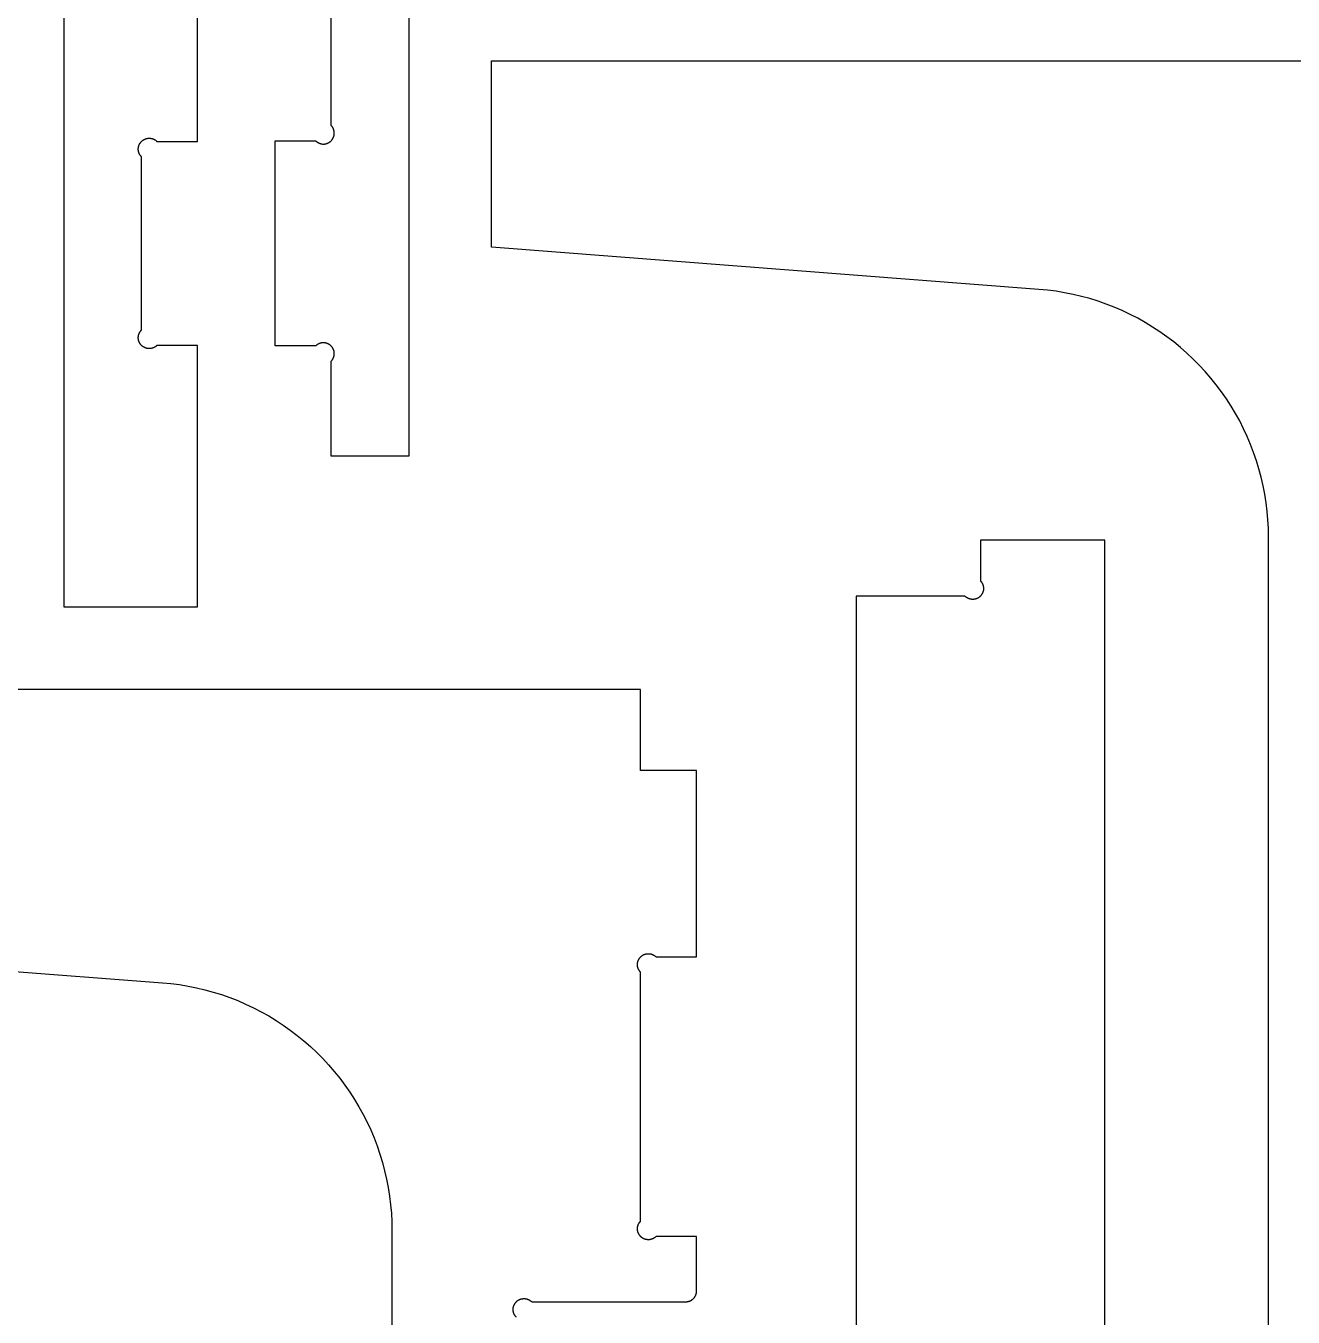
# Model space of a CAD drawing. Header units: millimetres. Extents: x 1594 to 2814, y -1671 to 729.
# Drawn here: x 2020.9 to 2428.6, y -725.2 to -309.6 of the extents above; entities that cross this region are included whole.
import ezdxf

# ---------------------------------------------------------------- set-up
doc = ezdxf.new("R2010")
doc.units = ezdxf.units.MM
doc.header["$MEASUREMENT"] = 0
doc.layers.add('CutOut', color=4, linetype='Continuous', true_color=0x00ffff)

msp = doc.modelspace()

# ---------------------------------------------------------------- linework, layer by layer
at = {"layer": 'CutOut'}
for p, q in [((2033.09, -148.59), (2033.09, -496.59)), ((2144.09, -179.12), (2144.09, -448.07)), ((2076.09, -346.76), (2076.09, -280.42)), ((2119.09, -341.64), (2119.09, -285.54)), ((2170.68, -380.83), (2170.68, -320.83)), ((2170.68, -320.83), (2770.68, -320.83)), ((2119.18, -341.73), (2119.09, -341.64)), ((2119.26, -341.82), (2119.18, -341.73)), ((2119.34, -341.91), (2119.26, -341.82)), ((2119.41, -342.01), (2119.34, -341.91)), ((2119.48, -342.11), (2119.41, -342.01)), ((2119.55, -342.21), (2119.48, -342.11)), ((2119.61, -342.31), (2119.55, -342.21)), ((2119.67, -342.41), (2119.61, -342.31)), ((2119.73, -342.52), (2119.67, -342.41)), ((2119.78, -342.63), (2119.73, -342.52)), ((2119.83, -342.74), (2119.78, -342.63)), ((2119.88, -342.85), (2119.83, -342.74)), ((2119.92, -342.96), (2119.88, -342.85)), ((2119.96, -343.08), (2119.92, -342.96)), ((2119.99, -343.19), (2119.96, -343.08)), ((2120.02, -343.31), (2119.99, -343.19)), ((2120.01, -344.99), (2120.04, -344.87)), ((2120.05, -343.43), (2120.02, -343.31)), ((2120.04, -344.87), (2120.06, -344.75)), ((2120.07, -343.55), (2120.05, -343.43)), ((2120.06, -344.75), (2120.08, -344.63)), ((2120.09, -343.67), (2120.07, -343.55)), ((2120.08, -344.63), (2120.1, -344.51)), ((2120.1, -343.79), (2120.09, -343.67)), ((2120.11, -343.91), (2120.1, -343.79)), ((2120.1, -344.51), (2120.11, -344.39)), ((2120.12, -344.03), (2120.11, -343.91)), ((2120.11, -344.27), (2120.12, -344.15)), ((2120.11, -344.39), (2120.11, -344.27)), ((2120.12, -344.15), (2120.12, -344.03)), ((2057.07, -349.09), (2057.08, -348.97)), ((2057.07, -349.21), (2057.07, -349.09)), ((2057.08, -348.97), (2057.09, -348.85)), ((2057.09, -348.85), (2057.11, -348.73)), ((2057.11, -348.73), (2057.13, -348.61)), ((2057.13, -348.61), (2057.15, -348.49)), ((2057.15, -348.49), (2057.18, -348.37)), ((2057.18, -348.37), (2057.21, -348.26)), ((2057.21, -348.26), (2057.24, -348.14)), ((2057.24, -348.14), (2057.28, -348.03)), ((2057.28, -348.03), (2057.33, -347.91)), ((2057.33, -347.91), (2057.38, -347.8)), ((2057.38, -347.8), (2057.43, -347.69)), ((2057.43, -347.69), (2057.48, -347.59)), ((2057.48, -347.59), (2057.54, -347.48)), ((2057.54, -347.48), (2057.6, -347.38)), ((2057.6, -347.38), (2057.67, -347.28)), ((2057.67, -347.28), (2057.74, -347.18)), ((2057.74, -347.18), (2057.81, -347.08)), ((2057.81, -347.08), (2057.89, -346.99)), ((2057.89, -346.99), (2057.97, -346.9)), ((2057.97, -346.9), (2058.05, -346.81)), ((2058.05, -346.81), (2058.14, -346.72)), ((2058.14, -346.72), (2058.22, -346.64)), ((2058.22, -346.64), (2058.32, -346.56)), ((2058.32, -346.56), (2058.41, -346.48)), ((2058.41, -346.48), (2058.51, -346.41)), ((2058.51, -346.41), (2058.6, -346.34)), ((2058.6, -346.34), (2058.71, -346.28)), ((2058.71, -346.28), (2058.81, -346.21)), ((2058.81, -346.21), (2058.91, -346.15)), ((2058.91, -346.15), (2059.02, -346.1)), ((2059.02, -346.1), (2059.13, -346.05)), ((2059.13, -346.05), (2059.24, -346)), ((2059.24, -346), (2059.36, -345.96)), ((2059.36, -345.96), (2059.47, -345.92)), ((2059.47, -345.92), (2059.58, -345.88)), ((2059.58, -345.88), (2059.7, -345.85)), ((2059.7, -345.85), (2059.82, -345.82)), ((2059.82, -345.82), (2059.94, -345.8)), ((2059.94, -345.8), (2060.06, -345.78)), ((2060.06, -345.78), (2060.18, -345.76)), ((2060.18, -345.76), (2060.3, -345.75)), ((2060.3, -345.75), (2060.42, -345.74)), ((2060.42, -345.74), (2060.54, -345.74)), ((2060.54, -345.74), (2060.66, -345.74)), ((2060.66, -345.74), (2060.78, -345.74)), ((2060.78, -345.74), (2060.9, -345.75)), ((2060.9, -345.75), (2061.02, -345.77)), ((2061.02, -345.77), (2061.14, -345.79)), ((2061.14, -345.79), (2061.26, -345.81)), ((2061.26, -345.81), (2061.38, -345.83)), ((2061.38, -345.83), (2061.49, -345.86)), ((2061.49, -345.86), (2061.61, -345.9)), ((2061.61, -345.9), (2061.72, -345.93)), ((2061.72, -345.93), (2061.84, -345.98)), ((2061.84, -345.98), (2061.95, -346.02)), ((2061.95, -346.02), (2062.06, -346.07)), ((2062.06, -346.07), (2062.17, -346.13)), ((2062.17, -346.13), (2062.27, -346.18)), ((2062.27, -346.18), (2062.38, -346.24)), ((2062.38, -346.24), (2062.48, -346.31)), ((2062.48, -346.31), (2062.58, -346.38)), ((2062.58, -346.38), (2062.68, -346.45)), ((2062.68, -346.45), (2062.77, -346.52)), ((2062.77, -346.52), (2062.87, -346.6)), ((2062.87, -346.6), (2062.96, -346.68)), ((2062.96, -346.68), (2063.04, -346.76)), ((2063.04, -346.76), (2076.09, -346.76)), ((2101.09, -412.59), (2101.09, -346.59)), ((2101.09, -346.59), (2114.14, -346.59)), ((2114.14, -346.59), (2114.23, -346.68)), ((2114.23, -346.68), (2114.32, -346.76)), ((2114.32, -346.76), (2114.41, -346.84)), ((2114.41, -346.84), (2114.51, -346.91)), ((2114.51, -346.91), (2114.61, -346.98)), ((2114.61, -346.98), (2114.71, -347.05)), ((2114.71, -347.05), (2114.81, -347.11)), ((2114.81, -347.11), (2114.91, -347.17)), ((2114.91, -347.17), (2115.02, -347.23)), ((2115.02, -347.23), (2115.13, -347.29)), ((2115.13, -347.29), (2115.24, -347.33)), ((2115.24, -347.33), (2115.35, -347.38)), ((2115.35, -347.38), (2115.46, -347.42)), ((2115.46, -347.42), (2115.58, -347.46)), ((2115.58, -347.46), (2115.69, -347.49)), ((2115.69, -347.49), (2115.81, -347.52)), ((2115.81, -347.52), (2115.93, -347.55)), ((2115.93, -347.55), (2116.05, -347.57)), ((2116.05, -347.57), (2116.17, -347.59)), ((2116.17, -347.59), (2116.29, -347.6)), ((2116.29, -347.6), (2116.41, -347.61)), ((2116.41, -347.61), (2116.53, -347.62)), ((2116.53, -347.62), (2116.65, -347.62)), ((2116.65, -347.62), (2116.77, -347.62)), ((2116.77, -347.62), (2116.89, -347.61)), ((2116.89, -347.61), (2117.01, -347.6)), ((2117.01, -347.6), (2117.13, -347.58)), ((2117.13, -347.58), (2117.25, -347.56)), ((2117.25, -347.56), (2117.37, -347.54)), ((2117.37, -347.54), (2117.49, -347.51)), ((2117.49, -347.51), (2117.6, -347.48)), ((2117.6, -347.48), (2117.72, -347.44)), ((2117.72, -347.44), (2117.83, -347.4)), ((2117.83, -347.4), (2117.94, -347.36)), ((2117.94, -347.36), (2118.05, -347.31)), ((2118.05, -347.31), (2118.16, -347.26)), ((2118.16, -347.26), (2118.27, -347.2)), ((2118.27, -347.2), (2118.38, -347.14)), ((2118.38, -347.14), (2118.48, -347.08)), ((2118.48, -347.08), (2118.58, -347.02)), ((2118.58, -347.02), (2118.68, -346.95)), ((2118.68, -346.95), (2118.78, -346.87)), ((2118.78, -346.87), (2118.87, -346.8)), ((2118.87, -346.8), (2118.96, -346.72)), ((2118.96, -346.72), (2119.05, -346.64)), ((2119.05, -346.64), (2119.14, -346.55)), ((2119.14, -346.55), (2119.22, -346.46)), ((2119.22, -346.46), (2119.3, -346.37)), ((2119.3, -346.37), (2119.37, -346.28)), ((2119.37, -346.28), (2119.45, -346.18)), ((2119.45, -346.18), (2119.52, -346.08)), ((2119.52, -346.08), (2119.58, -345.98)), ((2119.58, -345.98), (2119.64, -345.88)), ((2119.64, -345.88), (2119.7, -345.77)), ((2119.7, -345.77), (2119.76, -345.66)), ((2119.76, -345.66), (2119.81, -345.56)), ((2119.81, -345.56), (2119.86, -345.44)), ((2119.86, -345.44), (2119.9, -345.33)), ((2119.9, -345.33), (2119.94, -345.22)), ((2119.94, -345.22), (2119.98, -345.1)), ((2119.98, -345.1), (2120.01, -344.99)), ((2057.07, -349.33), (2057.07, -349.21)), ((2057.07, -349.45), (2057.07, -349.33)), ((2057.08, -349.57), (2057.07, -349.45)), ((2057.1, -349.69), (2057.08, -349.57)), ((2057.11, -349.81), (2057.1, -349.69)), ((2057.14, -349.93), (2057.11, -349.81)), ((2057.16, -350.05), (2057.14, -349.93)), ((2057.19, -350.16), (2057.16, -350.05)), ((2057.23, -350.28), (2057.19, -350.16)), ((2057.26, -350.39), (2057.23, -350.28)), ((2057.31, -350.51), (2057.26, -350.39)), ((2057.35, -350.62), (2057.31, -350.51)), ((2057.4, -350.73), (2057.35, -350.62)), ((2057.45, -350.84), (2057.4, -350.73)), ((2057.51, -350.94), (2057.45, -350.84)), ((2057.57, -351.05), (2057.51, -350.94)), ((2057.64, -351.15), (2057.57, -351.05)), ((2057.7, -351.25), (2057.64, -351.15)), ((2057.78, -351.35), (2057.7, -351.25)), ((2057.85, -351.44), (2057.78, -351.35)), ((2057.93, -351.54), (2057.85, -351.44)), ((2058.01, -351.63), (2057.93, -351.54)), ((2058.09, -351.71), (2058.01, -351.63)), ((2058.09, -407.47), (2058.09, -351.71)), ((2346.82, -394.38), (2170.68, -380.83)), ((2349.58, -394.64), (2346.82, -394.38)), ((2352.34, -394.99), (2349.58, -394.64)), ((2355.08, -395.45), (2352.34, -394.99)), ((2357.81, -396), (2355.08, -395.45)), ((2360.51, -396.64), (2357.81, -396)), ((2363.19, -397.37), (2360.51, -396.64)), ((2365.84, -398.2), (2363.19, -397.37)), ((2368.47, -399.12), (2365.84, -398.2)), ((2371.06, -400.13), (2368.47, -399.12)), ((2373.61, -401.23), (2371.06, -400.13)), ((2376.12, -402.42), (2373.61, -401.23)), ((2378.59, -403.69), (2376.12, -402.42)), ((2381.02, -405.05), (2378.59, -403.69)), ((2383.39, -406.5), (2381.02, -405.05)), ((2385.71, -408.02), (2383.39, -406.5)), ((2057.07, -409.74), (2057.08, -409.62)), ((2057.07, -409.86), (2057.07, -409.74)), ((2057.07, -409.98), (2057.07, -409.86)), ((2057.07, -410.1), (2057.07, -409.98)), ((2057.08, -410.22), (2057.07, -410.1)), ((2057.08, -409.62), (2057.1, -409.5)), ((2057.09, -410.34), (2057.08, -410.22)), ((2057.11, -410.46), (2057.09, -410.34)), ((2057.1, -409.5), (2057.11, -409.38)), ((2057.11, -409.38), (2057.14, -409.26)), ((2057.13, -410.58), (2057.11, -410.46)), ((2057.15, -410.7), (2057.13, -410.58)), ((2057.14, -409.26), (2057.16, -409.14)), ((2057.18, -410.82), (2057.15, -410.7)), ((2057.16, -409.14), (2057.19, -409.02)), ((2057.21, -410.93), (2057.18, -410.82)), ((2057.19, -409.02), (2057.23, -408.91)), ((2057.24, -411.05), (2057.21, -410.93)), ((2057.23, -408.91), (2057.26, -408.79)), ((2057.28, -411.16), (2057.24, -411.05)), ((2057.26, -408.79), (2057.31, -408.68)), ((2057.33, -411.27), (2057.28, -411.16)), ((2057.31, -408.68), (2057.35, -408.57)), ((2057.38, -411.39), (2057.33, -411.27)), ((2057.35, -408.57), (2057.4, -408.46)), ((2057.43, -411.49), (2057.38, -411.39)), ((2057.4, -408.46), (2057.45, -408.35)), ((2057.45, -408.35), (2057.51, -408.24)), ((2057.51, -408.24), (2057.57, -408.14)), ((2057.57, -408.14), (2057.64, -408.04)), ((2057.64, -408.04), (2057.7, -407.94)), ((2057.7, -407.94), (2057.78, -407.84)), ((2057.78, -407.84), (2057.85, -407.74)), ((2057.85, -407.74), (2057.93, -407.65)), ((2057.93, -407.65), (2058.01, -407.56)), ((2058.01, -407.56), (2058.09, -407.47)), ((2387.98, -409.63), (2385.71, -408.02)), ((2390.2, -411.31), (2387.98, -409.63)), ((2392.35, -413.07), (2390.2, -411.31)), ((2057.48, -411.6), (2057.43, -411.49)), ((2057.54, -411.71), (2057.48, -411.6)), ((2057.6, -411.81), (2057.54, -411.71)), ((2057.67, -411.91), (2057.6, -411.81)), ((2057.74, -412.01), (2057.67, -411.91)), ((2057.81, -412.11), (2057.74, -412.01)), ((2057.89, -412.2), (2057.81, -412.11)), ((2057.97, -412.29), (2057.89, -412.2)), ((2058.05, -412.38), (2057.97, -412.29)), ((2058.14, -412.47), (2058.05, -412.38)), ((2058.22, -412.55), (2058.14, -412.47)), ((2058.32, -412.63), (2058.22, -412.55)), ((2058.41, -412.7), (2058.32, -412.63)), ((2058.51, -412.78), (2058.41, -412.7)), ((2058.6, -412.85), (2058.51, -412.78)), ((2058.71, -412.91), (2058.6, -412.85)), ((2058.81, -412.97), (2058.71, -412.91)), ((2058.91, -413.03), (2058.81, -412.97)), ((2059.02, -413.09), (2058.91, -413.03)), ((2059.13, -413.14), (2059.02, -413.09)), ((2059.24, -413.19), (2059.13, -413.14)), ((2059.36, -413.23), (2059.24, -413.19)), ((2059.47, -413.27), (2059.36, -413.23)), ((2059.58, -413.31), (2059.47, -413.27)), ((2059.7, -413.34), (2059.58, -413.31)), ((2059.82, -413.37), (2059.7, -413.34)), ((2059.94, -413.39), (2059.82, -413.37)), ((2060.06, -413.41), (2059.94, -413.39)), ((2060.18, -413.43), (2060.06, -413.41)), ((2060.3, -413.44), (2060.18, -413.43)), ((2060.42, -413.45), (2060.3, -413.44)), ((2060.54, -413.45), (2060.42, -413.45)), ((2060.66, -413.45), (2060.54, -413.45)), ((2060.78, -413.44), (2060.66, -413.45)), ((2060.9, -413.43), (2060.78, -413.44)), ((2061.02, -413.42), (2060.9, -413.43)), ((2061.14, -413.4), (2061.02, -413.42)), ((2061.26, -413.38), (2061.14, -413.4)), ((2061.38, -413.35), (2061.26, -413.38)), ((2061.49, -413.32), (2061.38, -413.35)), ((2061.61, -413.29), (2061.49, -413.32)), ((2061.72, -413.25), (2061.61, -413.29)), ((2061.84, -413.21), (2061.72, -413.25)), ((2061.95, -413.16), (2061.84, -413.21)), ((2062.06, -413.12), (2061.95, -413.16)), ((2062.17, -413.06), (2062.06, -413.12)), ((2062.27, -413), (2062.17, -413.06)), ((2062.38, -412.94), (2062.27, -413)), ((2062.48, -412.88), (2062.38, -412.94)), ((2062.58, -412.81), (2062.48, -412.88)), ((2062.68, -412.74), (2062.58, -412.81)), ((2062.77, -412.67), (2062.68, -412.74)), ((2062.87, -412.59), (2062.77, -412.67)), ((2062.96, -412.51), (2062.87, -412.59)), ((2063.04, -412.42), (2062.96, -412.51)), ((2076.09, -412.42), (2063.04, -412.42)), ((2076.09, -478.59), (2076.09, -412.42)), ((2114.14, -412.59), (2101.09, -412.59)), ((2114.23, -412.51), (2114.14, -412.59)), ((2114.32, -412.43), (2114.23, -412.51)), ((2114.41, -412.35), (2114.32, -412.43)), ((2114.51, -412.28), (2114.41, -412.35)), ((2114.61, -412.21), (2114.51, -412.28)), ((2114.71, -412.14), (2114.61, -412.21)), ((2114.81, -412.07), (2114.71, -412.14)), ((2114.91, -412.01), (2114.81, -412.07)), ((2115.02, -411.96), (2114.91, -412.01)), ((2115.13, -411.9), (2115.02, -411.96)), ((2115.24, -411.85), (2115.13, -411.9)), ((2115.35, -411.81), (2115.24, -411.85)), ((2115.46, -411.76), (2115.35, -411.81)), ((2115.58, -411.73), (2115.46, -411.76)), ((2115.69, -411.69), (2115.58, -411.73)), ((2115.81, -411.66), (2115.69, -411.69)), ((2115.93, -411.64), (2115.81, -411.66)), ((2116.05, -411.62), (2115.93, -411.64)), ((2116.17, -411.6), (2116.05, -411.62)), ((2116.29, -411.58), (2116.17, -411.6)), ((2116.41, -411.57), (2116.29, -411.58)), ((2116.53, -411.57), (2116.41, -411.57)), ((2116.65, -411.57), (2116.53, -411.57)), ((2116.77, -411.57), (2116.65, -411.57)), ((2116.89, -411.58), (2116.77, -411.57)), ((2117.01, -411.59), (2116.89, -411.58)), ((2117.13, -411.61), (2117.01, -411.59)), ((2117.25, -411.63), (2117.13, -411.61)), ((2117.37, -411.65), (2117.25, -411.63)), ((2117.49, -411.68), (2117.37, -411.65)), ((2117.6, -411.71), (2117.49, -411.68)), ((2117.72, -411.75), (2117.6, -411.71)), ((2117.83, -411.79), (2117.72, -411.75)), ((2117.94, -411.83), (2117.83, -411.79)), ((2118.05, -411.88), (2117.94, -411.83)), ((2118.16, -411.93), (2118.05, -411.88)), ((2118.27, -411.98), (2118.16, -411.93)), ((2118.38, -412.04), (2118.27, -411.98)), ((2118.48, -412.11), (2118.38, -412.04)), ((2118.58, -412.17), (2118.48, -412.11)), ((2118.68, -412.24), (2118.58, -412.17)), ((2118.78, -412.31), (2118.68, -412.24)), ((2118.87, -412.39), (2118.78, -412.31)), ((2118.96, -412.47), (2118.87, -412.39)), ((2119.05, -412.55), (2118.96, -412.47)), ((2119.14, -412.64), (2119.05, -412.55)), ((2119.22, -412.73), (2119.14, -412.64)), ((2119.3, -412.82), (2119.22, -412.73)), ((2119.37, -412.91), (2119.3, -412.82)), ((2119.45, -413.01), (2119.37, -412.91)), ((2119.52, -413.11), (2119.45, -413.01)), ((2119.58, -413.21), (2119.52, -413.11)), ((2119.64, -413.31), (2119.58, -413.21)), ((2119.7, -413.42), (2119.64, -413.31)), ((2119.76, -413.52), (2119.7, -413.42)), ((2119.81, -413.63), (2119.76, -413.52)), ((2119.86, -413.74), (2119.81, -413.63)), ((2119.9, -413.86), (2119.86, -413.74)), ((2119.94, -413.97), (2119.9, -413.86)), ((2119.98, -414.09), (2119.94, -413.97)), ((2120.01, -414.2), (2119.98, -414.09)), ((2120.04, -414.32), (2120.01, -414.2)), ((2120.06, -414.44), (2120.04, -414.32)), ((2120.08, -414.56), (2120.06, -414.44)), ((2120.07, -415.64), (2120.09, -415.52)), ((2120.1, -414.68), (2120.08, -414.56)), ((2120.09, -415.52), (2120.1, -415.4)), ((2120.11, -414.8), (2120.1, -414.68)), ((2120.1, -415.4), (2120.11, -415.28)), ((2120.11, -414.92), (2120.11, -414.8)), ((2120.12, -415.04), (2120.11, -414.92)), ((2120.11, -415.28), (2120.12, -415.16)), ((2120.12, -415.16), (2120.12, -415.04)), ((2394.44, -414.9), (2392.35, -413.07)), ((2396.47, -416.8), (2394.44, -414.9)), ((2119.09, -417.54), (2119.18, -417.46)), ((2119.09, -448.07), (2119.09, -417.54)), ((2119.18, -417.46), (2119.26, -417.37)), ((2119.26, -417.37), (2119.34, -417.27)), ((2119.34, -417.27), (2119.41, -417.18)), ((2119.41, -417.18), (2119.48, -417.08)), ((2119.48, -417.08), (2119.55, -416.98)), ((2119.55, -416.98), (2119.61, -416.88)), ((2119.61, -416.88), (2119.67, -416.77)), ((2119.67, -416.77), (2119.73, -416.67)), ((2119.73, -416.67), (2119.78, -416.56)), ((2119.78, -416.56), (2119.83, -416.45)), ((2119.83, -416.45), (2119.88, -416.34)), ((2119.88, -416.34), (2119.92, -416.22)), ((2119.92, -416.22), (2119.96, -416.11)), ((2119.96, -416.11), (2119.99, -415.99)), ((2119.99, -415.99), (2120.02, -415.88)), ((2120.02, -415.88), (2120.05, -415.76)), ((2120.05, -415.76), (2120.07, -415.64)), ((2398.42, -418.77), (2396.47, -416.8)), ((2400.31, -420.81), (2398.42, -418.77)), ((2402.13, -422.92), (2400.31, -420.81)), ((2403.87, -425.08), (2402.13, -422.92)), ((2405.54, -427.31), (2403.87, -425.08)), ((2407.13, -429.59), (2405.54, -427.31)), ((2408.63, -431.92), (2407.13, -429.59)), ((2410.06, -434.31), (2408.63, -431.92)), ((2411.4, -436.74), (2410.06, -434.31)), ((2412.66, -439.22), (2411.4, -436.74)), ((2413.83, -441.74), (2412.66, -439.22)), ((2414.91, -444.3), (2413.83, -441.74)), ((2415.9, -446.9), (2414.91, -444.3)), ((2144.09, -448.07), (2119.09, -448.07)), ((2416.8, -449.53), (2415.9, -446.9)), ((2417.61, -452.19), (2416.8, -449.53)), ((2418.32, -454.87), (2417.61, -452.19)), ((2418.95, -457.58), (2418.32, -454.87)), ((2419.48, -460.31), (2418.95, -457.58)), ((2419.91, -463.06), (2419.48, -460.31)), ((2420.25, -465.82), (2419.91, -463.06)), ((2420.49, -468.59), (2420.25, -465.82)), ((2420.63, -471.36), (2420.49, -468.59)), ((2420.68, -474.14), (2420.63, -471.36)), ((2367.97, -475.12), (2327.97, -475.12)), ((2327.97, -475.12), (2327.97, -488.17)), ((2367.97, -493.12), (2367.97, -475.12)), ((2420.68, -639.33), (2420.68, -474.14)), ((2076.09, -496.59), (2076.09, -478.59)), ((2327.97, -488.17), (2328.05, -488.26)), ((2328.05, -488.26), (2328.14, -488.35)), ((2328.14, -488.35), (2328.21, -488.44)), ((2328.21, -488.44), (2328.29, -488.54)), ((2328.29, -488.54), (2328.36, -488.64)), ((2328.36, -488.64), (2328.43, -488.74)), ((2328.43, -488.74), (2328.49, -488.84)), ((2328.49, -488.84), (2328.55, -488.94)), ((2328.55, -488.94), (2328.61, -489.05)), ((2328.61, -489.05), (2328.66, -489.16)), ((2328.66, -489.16), (2328.71, -489.27)), ((2328.71, -489.27), (2328.76, -489.38)), ((2328.76, -489.38), (2328.8, -489.49)), ((2328.8, -489.49), (2328.84, -489.61)), ((2328.84, -489.61), (2328.87, -489.72)), ((2328.87, -489.72), (2328.9, -489.84)), ((2328.9, -489.84), (2328.93, -489.96)), ((2328.93, -489.96), (2328.95, -490.08)), ((2328.95, -490.08), (2328.97, -490.2)), ((2328.97, -490.2), (2328.98, -490.32)), ((2328.98, -490.32), (2328.99, -490.44)), ((2323.02, -493.12), (2287.97, -493.12)), ((2287.97, -493.12), (2287.97, -789.62)), ((2323.11, -493.21), (2323.02, -493.12)), ((2323.2, -493.29), (2323.11, -493.21)), ((2323.29, -493.37), (2323.2, -493.29)), ((2323.39, -493.44), (2323.29, -493.37)), ((2323.48, -493.51), (2323.39, -493.44)), ((2323.58, -493.58), (2323.48, -493.51)), ((2323.69, -493.64), (2323.58, -493.58)), ((2323.79, -493.7), (2323.69, -493.64)), ((2323.9, -493.76), (2323.79, -493.7)), ((2324, -493.82), (2323.9, -493.76)), ((2324.11, -493.86), (2324, -493.82)), ((2324.23, -493.91), (2324.11, -493.86)), ((2324.34, -493.95), (2324.23, -493.91)), ((2324.45, -493.99), (2324.34, -493.95)), ((2324.57, -494.02), (2324.45, -493.99)), ((2324.69, -494.05), (2324.57, -494.02)), ((2324.81, -494.08), (2324.69, -494.05)), ((2324.92, -494.1), (2324.81, -494.08)), ((2325.04, -494.12), (2324.92, -494.1)), ((2325.16, -494.13), (2325.04, -494.12)), ((2325.28, -494.14), (2325.16, -494.13)), ((2325.41, -494.15), (2325.28, -494.14)), ((2325.53, -494.15), (2325.41, -494.15)), ((2325.65, -494.15), (2325.53, -494.15)), ((2325.77, -494.14), (2325.65, -494.15)), ((2325.89, -494.13), (2325.77, -494.14)), ((2326.01, -494.11), (2325.89, -494.13)), ((2326.13, -494.09), (2326.01, -494.11)), ((2326.25, -494.07), (2326.13, -494.09)), ((2326.36, -494.04), (2326.25, -494.07)), ((2326.48, -494.01), (2326.36, -494.04)), ((2326.59, -493.97), (2326.48, -494.01)), ((2326.71, -493.93), (2326.59, -493.97)), ((2326.82, -493.89), (2326.71, -493.93)), ((2326.93, -493.84), (2326.82, -493.89)), ((2327.04, -493.79), (2326.93, -493.84)), ((2327.15, -493.73), (2327.04, -493.79)), ((2327.25, -493.68), (2327.15, -493.73)), ((2327.36, -493.61), (2327.25, -493.68)), ((2327.46, -493.55), (2327.36, -493.61)), ((2327.56, -493.48), (2327.46, -493.55)), ((2327.65, -493.4), (2327.56, -493.48)), ((2327.75, -493.33), (2327.65, -493.4)), ((2327.84, -493.25), (2327.75, -493.33)), ((2327.93, -493.17), (2327.84, -493.25)), ((2328.01, -493.08), (2327.93, -493.17)), ((2328.1, -492.99), (2328.01, -493.08)), ((2328.17, -492.9), (2328.1, -492.99)), ((2328.25, -492.81), (2328.17, -492.9)), ((2328.32, -492.71), (2328.25, -492.81)), ((2328.39, -492.61), (2328.32, -492.71)), ((2328.46, -492.51), (2328.39, -492.61)), ((2328.52, -492.41), (2328.46, -492.51)), ((2328.58, -492.3), (2328.52, -492.41)), ((2328.64, -492.19), (2328.58, -492.3)), ((2328.69, -492.09), (2328.64, -492.19)), ((2328.74, -491.97), (2328.69, -492.09)), ((2328.78, -491.86), (2328.74, -491.97)), ((2328.82, -491.75), (2328.78, -491.86)), ((2328.85, -491.63), (2328.82, -491.75)), ((2328.89, -491.52), (2328.85, -491.63)), ((2328.91, -491.4), (2328.89, -491.52)), ((2328.94, -491.28), (2328.91, -491.4)), ((2328.96, -491.16), (2328.94, -491.28)), ((2328.97, -491.04), (2328.96, -491.16)), ((2328.99, -490.92), (2328.97, -491.04)), ((2328.99, -490.44), (2328.99, -490.56)), ((2328.99, -490.56), (2329, -490.68)), ((2329, -490.68), (2328.99, -490.8)), ((2328.99, -490.8), (2328.99, -490.92)), ((2367.97, -789.62), (2367.97, -493.12)), ((2033.09, -496.59), (2076.09, -496.59)), ((2218.68, -523.2), (1970.18, -523.2)), ((2218.68, -549.2), (2218.68, -523.2)), ((2236.68, -549.2), (2218.68, -549.2)), ((2236.68, -609.2), (2236.68, -549.2)), ((1948.68, -608.59), (2064.82, -617.52)), ((2217.74, -610.93), (2217.76, -610.81)), ((2217.76, -610.81), (2217.8, -610.69)), ((2217.8, -610.69), (2217.83, -610.58)), ((2217.83, -610.58), (2217.87, -610.46)), ((2217.87, -610.46), (2217.91, -610.35)), ((2217.91, -610.35), (2217.96, -610.24)), ((2217.96, -610.24), (2218.01, -610.13)), ((2218.01, -610.13), (2218.07, -610.02)), ((2218.07, -610.02), (2218.13, -609.92)), ((2218.13, -609.92), (2218.19, -609.81)), ((2218.19, -609.81), (2218.26, -609.71)), ((2218.26, -609.71), (2218.33, -609.61)), ((2218.33, -609.61), (2218.4, -609.52)), ((2218.4, -609.52), (2218.48, -609.42)), ((2218.48, -609.42), (2218.55, -609.33)), ((2218.55, -609.33), (2218.64, -609.24)), ((2218.64, -609.24), (2218.72, -609.16)), ((2218.72, -609.16), (2218.81, -609.08)), ((2218.81, -609.08), (2218.9, -609)), ((2218.9, -609), (2219, -608.92)), ((2219, -608.92), (2219.09, -608.85)), ((2219.09, -608.85), (2219.19, -608.78)), ((2219.19, -608.78), (2219.29, -608.71)), ((2219.29, -608.71), (2219.4, -608.65)), ((2219.4, -608.65), (2219.5, -608.59)), ((2219.5, -608.59), (2219.61, -608.54)), ((2219.61, -608.54), (2219.72, -608.48)), ((2219.72, -608.48), (2219.83, -608.44)), ((2219.83, -608.44), (2219.94, -608.39)), ((2219.94, -608.39), (2220.06, -608.35)), ((2220.06, -608.35), (2220.17, -608.32)), ((2220.17, -608.32), (2220.29, -608.29)), ((2220.29, -608.29), (2220.4, -608.26)), ((2220.4, -608.26), (2220.52, -608.23)), ((2220.52, -608.23), (2220.64, -608.21)), ((2220.64, -608.21), (2220.76, -608.2)), ((2220.76, -608.2), (2220.88, -608.19)), ((2220.88, -608.19), (2221, -608.18)), ((2221, -608.18), (2221.12, -608.18)), ((2221.12, -608.18), (2221.24, -608.18)), ((2221.24, -608.18), (2221.37, -608.18)), ((2221.37, -608.18), (2221.49, -608.19)), ((2221.49, -608.19), (2221.61, -608.21)), ((2221.61, -608.21), (2221.73, -608.22)), ((2221.73, -608.22), (2221.84, -608.24)), ((2221.84, -608.24), (2221.96, -608.27)), ((2221.96, -608.27), (2222.08, -608.3)), ((2222.08, -608.3), (2222.2, -608.33)), ((2222.2, -608.33), (2222.31, -608.37)), ((2222.31, -608.37), (2222.42, -608.41)), ((2222.42, -608.41), (2222.54, -608.46)), ((2222.54, -608.46), (2222.65, -608.51)), ((2222.65, -608.51), (2222.75, -608.56)), ((2222.75, -608.56), (2222.86, -608.62)), ((2222.86, -608.62), (2222.96, -608.68)), ((2222.96, -608.68), (2223.07, -608.75)), ((2223.07, -608.75), (2223.17, -608.81)), ((2223.17, -608.81), (2223.26, -608.88)), ((2223.26, -608.88), (2223.36, -608.96)), ((2223.36, -608.96), (2223.45, -609.04)), ((2223.45, -609.04), (2223.54, -609.12)), ((2223.54, -609.12), (2223.63, -609.2)), ((2223.63, -609.2), (2236.68, -609.2)), ((2217.65, -611.65), (2217.66, -611.52)), ((2217.66, -611.77), (2217.65, -611.65)), ((2217.66, -611.4), (2217.68, -611.28)), ((2217.66, -611.52), (2217.66, -611.4)), ((2217.66, -611.89), (2217.66, -611.77)), ((2217.67, -612.01), (2217.66, -611.89)), ((2217.68, -612.13), (2217.67, -612.01)), ((2217.68, -611.28), (2217.69, -611.16)), ((2217.7, -612.25), (2217.68, -612.13)), ((2217.69, -611.16), (2217.71, -611.05)), ((2217.72, -612.37), (2217.7, -612.25)), ((2217.71, -611.05), (2217.74, -610.93)), ((2217.75, -612.48), (2217.72, -612.37)), ((2217.78, -612.6), (2217.75, -612.48)), ((2217.81, -612.72), (2217.78, -612.6)), ((2217.85, -612.83), (2217.81, -612.72)), ((2217.89, -612.95), (2217.85, -612.83)), ((2217.94, -613.06), (2217.89, -612.95)), ((2217.99, -613.17), (2217.94, -613.06)), ((2218.04, -613.28), (2217.99, -613.17)), ((2218.1, -613.38), (2218.04, -613.28)), ((2218.16, -613.49), (2218.1, -613.38)), ((2218.22, -613.59), (2218.16, -613.49)), ((2218.29, -613.69), (2218.22, -613.59)), ((2218.36, -613.79), (2218.29, -613.69)), ((2218.44, -613.88), (2218.36, -613.79)), ((2218.51, -613.97), (2218.44, -613.88)), ((2218.6, -614.06), (2218.51, -613.97)), ((2218.68, -614.15), (2218.6, -614.06)), ((2218.68, -694.25), (2218.68, -614.15)), ((2064.82, -617.52), (2067.58, -617.78)), ((2067.58, -617.78), (2070.34, -618.14)), ((2070.34, -618.14), (2073.08, -618.59)), ((2073.08, -618.59), (2075.81, -619.14)), ((2075.81, -619.14), (2078.51, -619.78)), ((2078.51, -619.78), (2081.19, -620.52)), ((2081.19, -620.52), (2083.84, -621.34)), ((2083.84, -621.34), (2086.47, -622.26)), ((2086.47, -622.26), (2089.06, -623.27)), ((2089.06, -623.27), (2091.61, -624.37)), ((2091.61, -624.37), (2094.12, -625.56)), ((2094.12, -625.56), (2096.59, -626.84)), ((2096.59, -626.84), (2099.02, -628.2)), ((2099.02, -628.2), (2101.39, -629.64)), ((2101.39, -629.64), (2103.71, -631.16)), ((2103.71, -631.16), (2105.98, -632.77)), ((2105.98, -632.77), (2108.2, -634.45)), ((2108.2, -634.45), (2110.35, -636.21)), ((2110.35, -636.21), (2112.44, -638.04)), ((2112.44, -638.04), (2114.47, -639.94)), ((2114.47, -639.94), (2116.42, -641.92)), ((2420.68, -664.33), (2420.68, -639.33)), ((2116.42, -641.92), (2118.31, -643.96)), ((2118.31, -643.96), (2120.13, -646.06)), ((2120.13, -646.06), (2121.87, -648.22)), ((2121.87, -648.22), (2123.54, -650.45)), ((2123.54, -650.45), (2125.13, -652.73)), ((2125.13, -652.73), (2126.63, -655.07)), ((2126.63, -655.07), (2128.06, -657.45)), ((2128.06, -657.45), (2129.4, -659.89)), ((2129.4, -659.89), (2130.66, -662.37)), ((2130.66, -662.37), (2131.83, -664.89)), ((2131.83, -664.89), (2132.91, -667.45)), ((2420.68, -960.83), (2420.68, -664.33)), ((2132.91, -667.45), (2133.9, -670.04)), ((2133.9, -670.04), (2134.8, -672.67)), ((2134.8, -672.67), (2135.61, -675.33)), ((2135.61, -675.33), (2136.32, -678.02)), ((2136.32, -678.02), (2136.95, -680.73)), ((2136.95, -680.73), (2137.48, -683.46)), ((2137.48, -683.46), (2137.91, -686.2)), ((2137.91, -686.2), (2138.25, -688.96)), ((2138.25, -688.96), (2138.49, -691.73)), ((2138.49, -691.73), (2138.63, -694.5)), ((2138.63, -694.5), (2138.68, -697.28)), ((2138.68, -697.28), (2138.68, -716.7)), ((2217.65, -696.76), (2217.66, -696.64)), ((2217.66, -696.88), (2217.65, -696.76)), ((2217.66, -696.51), (2217.67, -696.39)), ((2217.66, -696.64), (2217.66, -696.51)), ((2217.66, -697), (2217.66, -696.88)), ((2217.68, -697.12), (2217.66, -697)), ((2217.67, -696.39), (2217.68, -696.27)), ((2217.68, -696.27), (2217.7, -696.15)), ((2217.69, -697.24), (2217.68, -697.12)), ((2217.71, -697.36), (2217.69, -697.24)), ((2217.7, -696.15), (2217.72, -696.04)), ((2217.74, -697.48), (2217.71, -697.36)), ((2217.72, -696.04), (2217.75, -695.92)), ((2217.76, -697.59), (2217.74, -697.48)), ((2217.75, -695.92), (2217.78, -695.8)), ((2217.8, -697.71), (2217.76, -697.59)), ((2217.78, -695.8), (2217.81, -695.68)), ((2217.83, -697.83), (2217.8, -697.71)), ((2217.81, -695.68), (2217.85, -695.57)), ((2217.87, -697.94), (2217.83, -697.83)), ((2217.85, -695.57), (2217.89, -695.46)), ((2217.91, -698.05), (2217.87, -697.94)), ((2217.89, -695.46), (2217.94, -695.35)), ((2217.96, -698.16), (2217.91, -698.05)), ((2217.94, -695.35), (2217.99, -695.23)), ((2218.01, -698.27), (2217.96, -698.16)), ((2217.99, -695.23), (2218.04, -695.13)), ((2218.04, -695.13), (2218.1, -695.02)), ((2218.1, -695.02), (2218.16, -694.92)), ((2218.16, -694.92), (2218.22, -694.81)), ((2218.22, -694.81), (2218.29, -694.71)), ((2218.29, -694.71), (2218.36, -694.62)), ((2218.36, -694.62), (2218.44, -694.52)), ((2218.44, -694.52), (2218.51, -694.43)), ((2218.51, -694.43), (2218.6, -694.34)), ((2218.6, -694.34), (2218.68, -694.25)), ((2218.07, -698.38), (2218.01, -698.27)), ((2218.13, -698.48), (2218.07, -698.38)), ((2218.19, -698.59), (2218.13, -698.48)), ((2218.26, -698.69), (2218.19, -698.59)), ((2218.33, -698.79), (2218.26, -698.69)), ((2218.4, -698.88), (2218.33, -698.79)), ((2218.48, -698.98), (2218.4, -698.88)), ((2218.55, -699.07), (2218.48, -698.98)), ((2218.64, -699.16), (2218.55, -699.07)), ((2218.72, -699.24), (2218.64, -699.16)), ((2218.81, -699.33), (2218.72, -699.24)), ((2218.9, -699.41), (2218.81, -699.33)), ((2219, -699.48), (2218.9, -699.41)), ((2219.09, -699.55), (2219, -699.48)), ((2219.19, -699.62), (2219.09, -699.55)), ((2219.29, -699.69), (2219.19, -699.62)), ((2219.4, -699.75), (2219.29, -699.69)), ((2219.5, -699.81), (2219.4, -699.75)), ((2219.61, -699.87), (2219.5, -699.81)), ((2219.72, -699.92), (2219.61, -699.87)), ((2219.83, -699.97), (2219.72, -699.92)), ((2219.94, -700.01), (2219.83, -699.97)), ((2220.06, -700.05), (2219.94, -700.01)), ((2220.17, -700.09), (2220.06, -700.05)), ((2220.29, -700.12), (2220.17, -700.09)), ((2220.4, -700.15), (2220.29, -700.12)), ((2220.52, -700.17), (2220.4, -700.15)), ((2220.64, -700.19), (2220.52, -700.17)), ((2220.76, -700.2), (2220.64, -700.19)), ((2220.88, -700.22), (2220.76, -700.2)), ((2221, -700.22), (2220.88, -700.22)), ((2221.12, -700.23), (2221, -700.22)), ((2221.24, -700.23), (2221.12, -700.23)), ((2221.37, -700.22), (2221.24, -700.23)), ((2221.49, -700.21), (2221.37, -700.22)), ((2221.61, -700.2), (2221.49, -700.21)), ((2221.73, -700.18), (2221.61, -700.2)), ((2221.84, -700.16), (2221.73, -700.18)), ((2221.96, -700.13), (2221.84, -700.16)), ((2222.08, -700.1), (2221.96, -700.13)), ((2222.2, -700.07), (2222.08, -700.1)), ((2222.31, -700.03), (2222.2, -700.07)), ((2222.42, -699.99), (2222.31, -700.03)), ((2222.54, -699.94), (2222.42, -699.99)), ((2222.65, -699.89), (2222.54, -699.94)), ((2222.75, -699.84), (2222.65, -699.89)), ((2222.86, -699.78), (2222.75, -699.84)), ((2222.96, -699.72), (2222.86, -699.78)), ((2223.07, -699.66), (2222.96, -699.72)), ((2223.17, -699.59), (2223.07, -699.66)), ((2223.26, -699.52), (2223.17, -699.59)), ((2223.36, -699.44), (2223.26, -699.52)), ((2223.45, -699.37), (2223.36, -699.44)), ((2223.54, -699.29), (2223.45, -699.37)), ((2223.63, -699.2), (2223.54, -699.29)), ((2236.68, -699.2), (2223.63, -699.2)), ((2236.68, -716.7), (2236.68, -699.2)), ((2138.68, -716.7), (2138.68, -741.7)), ((2235.82, -719), (2235.89, -718.91)), ((2235.89, -718.91), (2235.97, -718.82)), ((2235.97, -718.82), (2236.04, -718.72)), ((2236.04, -718.72), (2236.11, -718.62)), ((2236.11, -718.62), (2236.17, -718.52)), ((2236.17, -718.52), (2236.23, -718.42)), ((2236.23, -718.42), (2236.29, -718.31)), ((2236.29, -718.31), (2236.34, -718.2)), ((2236.34, -718.2), (2236.39, -718.1)), ((2236.39, -718.1), (2236.44, -717.99)), ((2236.44, -717.99), (2236.48, -717.87)), ((2236.48, -717.87), (2236.52, -717.76)), ((2236.52, -717.76), (2236.55, -717.65)), ((2236.55, -717.65), (2236.58, -717.53)), ((2236.58, -717.53), (2236.61, -717.41)), ((2236.61, -717.41), (2236.63, -717.3)), ((2236.63, -717.3), (2236.65, -717.18)), ((2236.65, -717.18), (2236.66, -717.06)), ((2236.66, -717.06), (2236.67, -716.94)), ((2236.67, -716.94), (2236.68, -716.82)), ((2236.68, -716.82), (2236.68, -716.7)), ((2177.65, -722.65), (2177.66, -722.52)), ((2177.66, -722.77), (2177.65, -722.65)), ((2177.66, -722.4), (2177.68, -722.28)), ((2177.66, -722.52), (2177.66, -722.4)), ((2177.66, -722.89), (2177.66, -722.77)), ((2177.67, -723.01), (2177.66, -722.89)), ((2177.68, -723.13), (2177.67, -723.01)), ((2177.68, -722.28), (2177.69, -722.16)), ((2177.69, -722.16), (2177.71, -722.05)), ((2177.71, -722.05), (2177.74, -721.93)), ((2177.74, -721.93), (2177.76, -721.81)), ((2177.76, -721.81), (2177.8, -721.69)), ((2177.8, -721.69), (2177.83, -721.58)), ((2177.83, -721.58), (2177.87, -721.46)), ((2177.87, -721.46), (2177.91, -721.35)), ((2177.91, -721.35), (2177.96, -721.24)), ((2177.96, -721.24), (2178.01, -721.13)), ((2178.01, -721.13), (2178.07, -721.02)), ((2178.07, -721.02), (2178.13, -720.92)), ((2178.13, -720.92), (2178.19, -720.81)), ((2178.19, -720.81), (2178.26, -720.71)), ((2178.26, -720.71), (2178.33, -720.61)), ((2178.33, -720.61), (2178.4, -720.52)), ((2178.4, -720.52), (2178.48, -720.42)), ((2178.48, -720.42), (2178.55, -720.33)), ((2178.55, -720.33), (2178.64, -720.24)), ((2178.64, -720.24), (2178.72, -720.16)), ((2178.72, -720.16), (2178.81, -720.08)), ((2178.81, -720.08), (2178.9, -720)), ((2178.9, -720), (2179, -719.92)), ((2179, -719.92), (2179.09, -719.85)), ((2179.09, -719.85), (2179.19, -719.78)), ((2179.19, -719.78), (2179.29, -719.71)), ((2179.29, -719.71), (2179.4, -719.65)), ((2179.4, -719.65), (2179.5, -719.59)), ((2179.5, -719.59), (2179.61, -719.54)), ((2179.61, -719.54), (2179.72, -719.48)), ((2179.72, -719.48), (2179.83, -719.44)), ((2179.83, -719.44), (2179.94, -719.39)), ((2179.94, -719.39), (2180.06, -719.35)), ((2180.06, -719.35), (2180.17, -719.32)), ((2180.17, -719.32), (2180.29, -719.29)), ((2180.29, -719.29), (2180.4, -719.26)), ((2180.4, -719.26), (2180.52, -719.23)), ((2180.52, -719.23), (2180.64, -719.21)), ((2180.64, -719.21), (2180.76, -719.2)), ((2180.76, -719.2), (2180.88, -719.19)), ((2180.88, -719.19), (2181, -719.18)), ((2181, -719.18), (2181.12, -719.18)), ((2181.12, -719.18), (2181.24, -719.18)), ((2181.24, -719.18), (2181.37, -719.18)), ((2181.37, -719.18), (2181.49, -719.19)), ((2181.49, -719.19), (2181.61, -719.21)), ((2181.61, -719.21), (2181.73, -719.22)), ((2181.73, -719.22), (2181.84, -719.24)), ((2181.84, -719.24), (2181.96, -719.27)), ((2181.96, -719.27), (2182.08, -719.3)), ((2182.08, -719.3), (2182.2, -719.33)), ((2182.2, -719.33), (2182.31, -719.37)), ((2182.31, -719.37), (2182.42, -719.41)), ((2182.42, -719.41), (2182.54, -719.46)), ((2182.54, -719.46), (2182.65, -719.51)), ((2182.65, -719.51), (2182.75, -719.56)), ((2182.75, -719.56), (2182.86, -719.62)), ((2182.86, -719.62), (2182.96, -719.68)), ((2182.96, -719.68), (2183.07, -719.75)), ((2183.07, -719.75), (2183.17, -719.81)), ((2183.17, -719.81), (2183.26, -719.88)), ((2183.26, -719.88), (2183.36, -719.96)), ((2183.36, -719.96), (2183.45, -720.04)), ((2183.45, -720.04), (2183.54, -720.12)), ((2183.54, -720.12), (2183.63, -720.2)), ((2183.63, -720.2), (2215.18, -720.2)), ((2215.18, -720.2), (2233.18, -720.2)), ((2233.18, -720.2), (2233.3, -720.2)), ((2233.3, -720.2), (2233.42, -720.19)), ((2233.42, -720.19), (2233.54, -720.18)), ((2233.54, -720.18), (2233.66, -720.17)), ((2233.66, -720.17), (2233.77, -720.15)), ((2233.77, -720.15), (2233.89, -720.13)), ((2233.89, -720.13), (2234.01, -720.1)), ((2234.01, -720.1), (2234.12, -720.07)), ((2234.12, -720.07), (2234.24, -720.04)), ((2234.24, -720.04), (2234.35, -720)), ((2234.35, -720), (2234.46, -719.96)), ((2234.46, -719.96), (2234.57, -719.91)), ((2234.57, -719.91), (2234.68, -719.86)), ((2234.68, -719.86), (2234.79, -719.81)), ((2234.79, -719.81), (2234.89, -719.75)), ((2234.89, -719.75), (2235, -719.69)), ((2235, -719.69), (2235.1, -719.63)), ((2235.1, -719.63), (2235.2, -719.56)), ((2235.2, -719.56), (2235.29, -719.49)), ((2235.29, -719.49), (2235.39, -719.42)), ((2235.39, -719.42), (2235.48, -719.34)), ((2235.48, -719.34), (2235.57, -719.26)), ((2235.57, -719.26), (2235.65, -719.18)), ((2235.65, -719.18), (2235.74, -719.09)), ((2235.74, -719.09), (2235.82, -719)), ((2177.7, -723.25), (2177.68, -723.13)), ((2177.72, -723.37), (2177.7, -723.25)), ((2177.75, -723.48), (2177.72, -723.37)), ((2177.78, -723.6), (2177.75, -723.48)), ((2177.81, -723.72), (2177.78, -723.6)), ((2177.85, -723.83), (2177.81, -723.72)), ((2177.89, -723.95), (2177.85, -723.83)), ((2177.94, -724.06), (2177.89, -723.95)), ((2177.99, -724.17), (2177.94, -724.06)), ((2178.04, -724.28), (2177.99, -724.17)), ((2178.1, -724.38), (2178.04, -724.28)), ((2178.16, -724.49), (2178.1, -724.38)), ((2178.22, -724.59), (2178.16, -724.49)), ((2178.29, -724.69), (2178.22, -724.59)), ((2178.36, -724.79), (2178.29, -724.69)), ((2178.44, -724.88), (2178.36, -724.79)), ((2178.51, -724.97), (2178.44, -724.88)), ((2178.6, -725.06), (2178.51, -724.97)), ((2178.68, -725.15), (2178.6, -725.06))]:
    msp.add_line(p, q, dxfattribs=at)

doc.saveas('drawing.dxf')
